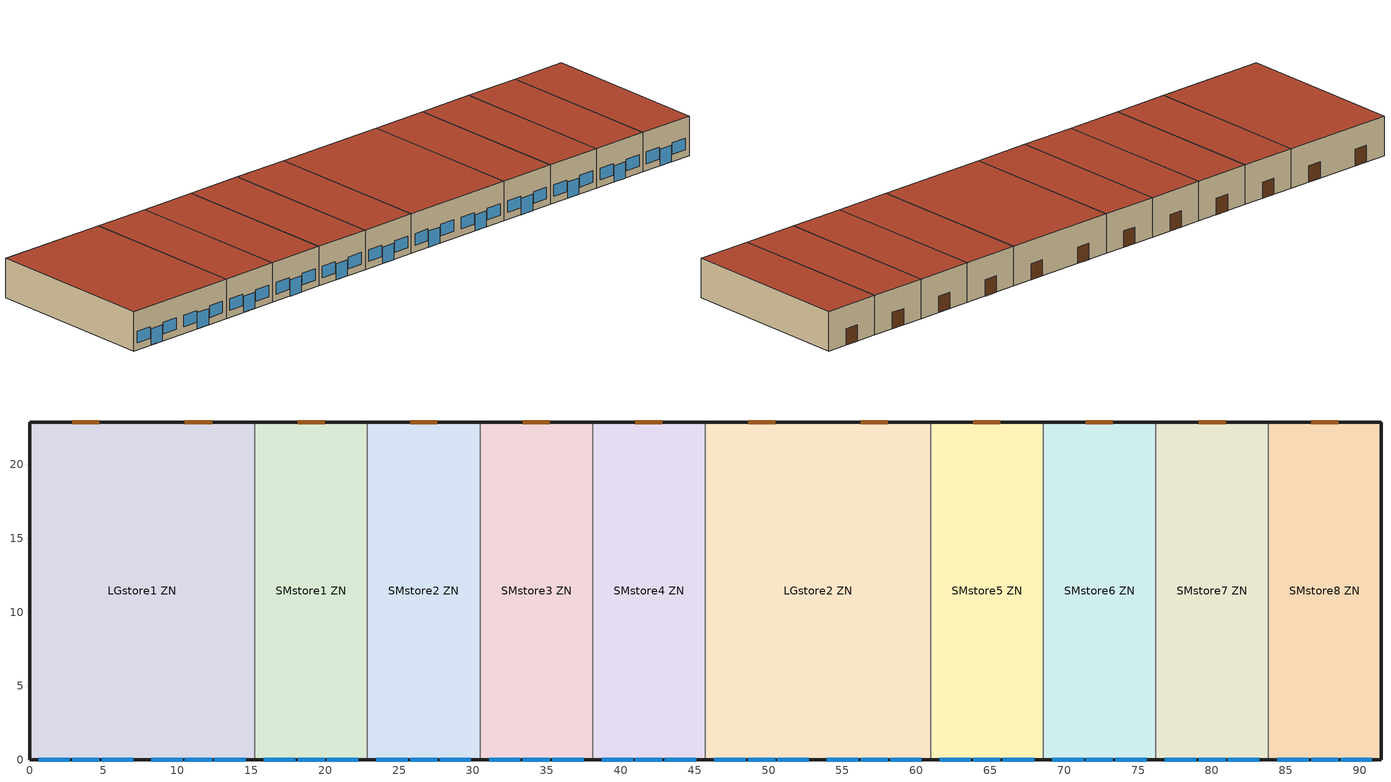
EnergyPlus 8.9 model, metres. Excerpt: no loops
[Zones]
LGstore1 ZN
 floor ground (Typical Insulated Carpeted 6in Slab Floor): 15.24,22.86 15.24,0 0,0 0,22.86 z0
 wall outside (Typical Insulated Steel Framed Exterior Wall R-11.9): 15.24,22.86 0,22.86 0,0 15.24,0 z0:5.18
 wall to SMstore1 ZN (Typical Interior Wall): 15.24,0 15.24,22.86 z0:5.18
 window (U 1.22 SHGC 0.25 Sgl Elec Ref Colored 6mm): 2.9,0 4.73,0 / 10.52,0 12.35,0 z0:2.13
 window (U 0.57 SHGC 0.49 Dbl Blue 6mm/6mm Air): 0.61,0 2.74,0 / 4.88,0 7.01,0 / 8.23,0 10.36,0 / 12.5,0 14.63,0 z0.91:2.43
 door (Typical Insulated Metal Door R-1.43): 4.73,22.86 2.9,22.86 / 12.35,22.86 10.52,22.86 z0:2.13
 roof outside (Typical IEAD Roof R-15.87): 15.24,0 15.24,22.86 0,22.86 0,0 z5.18
LGstore2 ZN
 floor ground (Typical Insulated Carpeted 6in Slab Floor): 60.96,22.86 60.96,0 45.72,0 45.72,22.86 z0
 wall outside (Typical Insulated Steel Framed Exterior Wall R-11.9): 45.72,0 60.96,0 / 60.96,22.86 45.72,22.86 z0:5.18
 wall to SMstore4 ZN (Typical Interior Wall): 45.72,22.86 45.72,0 z0:5.18
 wall to SMstore5 ZN (Typical Interior Wall): 60.96,0 60.96,22.86 z0:5.18
 window (U 1.22 SHGC 0.25 Sgl Elec Ref Colored 6mm): 48.62,0 50.44,0 / 56.24,0 58.06,0 z0:2.13
 window (U 0.57 SHGC 0.49 Dbl Blue 6mm/6mm Air): 46.33,0 48.46,0 / 50.6,0 52.73,0 / 53.95,0 56.08,0 / 58.22,0 60.35,0 z0.91:2.43
 door (Typical Insulated Metal Door R-1.43): 50.44,22.86 48.62,22.86 / 58.06,22.86 56.24,22.86 z0:2.13
 roof outside (Typical IEAD Roof R-15.87): 60.96,0 60.96,22.86 45.72,22.86 45.72,0 z5.18
SMstore1 ZN
 floor ground (Typical Insulated Carpeted 6in Slab Floor): 22.86,22.86 22.86,0 15.24,0 15.24,22.86 z0
 wall outside (Typical Insulated Steel Framed Exterior Wall R-11.9): 15.24,0 22.86,0 / 22.86,22.86 15.24,22.86 z0:5.18
 wall to SMstore2 ZN (Typical Interior Wall): 22.86,0 22.86,22.86 z0:5.18
 window (U 1.22 SHGC 0.25 Sgl Elec Ref Colored 6mm): 18.14,0 19.97,0 z0:2.13
 window (U 0.57 SHGC 0.49 Dbl Blue 6mm/6mm Air): 15.85,0 17.98,0 / 20.12,0 22.25,0 z0.91:2.43
 door (Typical Insulated Metal Door R-1.43): 19.97,22.86 18.14,22.86 z0:2.13
 roof outside (Typical IEAD Roof R-15.87): 22.86,0 22.86,22.86 15.24,22.86 15.24,0 z5.18
SMstore2 ZN
 floor ground (Typical Insulated Carpeted 6in Slab Floor): 30.48,22.86 30.48,0 22.86,0 22.86,22.86 z0
 wall outside (Typical Insulated Steel Framed Exterior Wall R-11.9): 22.86,0 30.48,0 / 30.48,22.86 22.86,22.86 z0:5.18
 wall to SMstore3 ZN (Typical Interior Wall): 30.48,0 30.48,22.86 z0:5.18
 window (U 1.22 SHGC 0.25 Sgl Elec Ref Colored 6mm): 25.76,0 27.58,0 z0:2.13
 window (U 0.57 SHGC 0.49 Dbl Blue 6mm/6mm Air): 23.47,0 25.6,0 / 27.74,0 29.87,0 z0.91:2.43
 door (Typical Insulated Metal Door R-1.43): 27.58,22.86 25.76,22.86 z0:2.13
 roof outside (Typical IEAD Roof R-15.87): 30.48,0 30.48,22.86 22.86,22.86 22.86,0 z5.18
SMstore3 ZN
 floor ground (Typical Insulated Carpeted 6in Slab Floor): 38.1,22.86 38.1,0 30.48,0 30.48,22.86 z0
 wall outside (Typical Insulated Steel Framed Exterior Wall R-11.9): 30.48,0 38.1,0 / 38.1,22.86 30.48,22.86 z0:5.18
 wall to SMstore4 ZN (Typical Interior Wall): 38.1,0 38.1,22.86 z0:5.18
 window (U 1.22 SHGC 0.25 Sgl Elec Ref Colored 6mm): 33.38,0 35.2,0 z0:2.13
 window (U 0.57 SHGC 0.49 Dbl Blue 6mm/6mm Air): 31.09,0 33.22,0 / 35.36,0 37.49,0 z0.91:2.43
 door (Typical Insulated Metal Door R-1.43): 35.2,22.86 33.38,22.86 z0:2.13
 roof outside (Typical IEAD Roof R-15.87): 38.1,0 38.1,22.86 30.48,22.86 30.48,0 z5.18
SMstore4 ZN
 floor ground (Typical Insulated Carpeted 6in Slab Floor): 45.72,22.86 45.72,0 38.1,0 38.1,22.86 z0
 wall outside (Typical Insulated Steel Framed Exterior Wall R-11.9): 38.1,0 45.72,0 / 45.72,22.86 38.1,22.86 z0:5.18
 window (U 1.22 SHGC 0.25 Sgl Elec Ref Colored 6mm): 41,0 42.82,0 z0:2.13
 window (U 0.57 SHGC 0.49 Dbl Blue 6mm/6mm Air): 38.71,0 40.84,0 / 42.98,0 45.11,0 z0.91:2.43
 door (Typical Insulated Metal Door R-1.43): 42.82,22.86 41,22.86 z0:2.13
 roof outside (Typical IEAD Roof R-15.87): 45.72,0 45.72,22.86 38.1,22.86 38.1,0 z5.18
SMstore5 ZN
 floor ground (Typical Insulated Carpeted 6in Slab Floor): 68.58,22.86 68.58,0 60.96,0 60.96,22.86 z0
 wall outside (Typical Insulated Steel Framed Exterior Wall R-11.9): 60.96,0 68.58,0 / 68.58,22.86 60.96,22.86 z0:5.18
 wall to SMstore6 ZN (Typical Interior Wall): 68.58,0 68.58,22.86 z0:5.18
 window (U 1.22 SHGC 0.25 Sgl Elec Ref Colored 6mm): 63.86,0 65.68,0 z0:2.13
 window (U 0.57 SHGC 0.49 Dbl Blue 6mm/6mm Air): 61.57,0 63.7,0 / 65.84,0 67.97,0 z0.91:2.43
 door (Typical Insulated Metal Door R-1.43): 65.68,22.86 63.86,22.86 z0:2.13
 roof outside (Typical IEAD Roof R-15.87): 68.58,0 68.58,22.86 60.96,22.86 60.96,0 z5.18
SMstore6 ZN
 floor ground (Typical Insulated Carpeted 6in Slab Floor): 76.2,22.86 76.2,0 68.58,0 68.58,22.86 z0
 wall outside (Typical Insulated Steel Framed Exterior Wall R-11.9): 68.58,0 76.2,0 / 76.2,22.86 68.58,22.86 z0:5.18
 wall to SMstore7 ZN (Typical Interior Wall): 76.2,0 76.2,22.86 z0:5.18
 window (U 1.22 SHGC 0.25 Sgl Elec Ref Colored 6mm): 71.48,0 73.3,0 z0:2.13
 window (U 0.57 SHGC 0.49 Dbl Blue 6mm/6mm Air): 69.19,0 71.32,0 / 73.46,0 75.59,0 z0.91:2.43
 door (Typical Insulated Metal Door R-1.43): 73.3,22.86 71.48,22.86 z0:2.13
 roof outside (Typical IEAD Roof R-15.87): 76.2,0 76.2,22.86 68.58,22.86 68.58,0 z5.18
SMstore7 ZN
 floor ground (Typical Insulated Carpeted 6in Slab Floor): 83.82,22.86 83.82,0 76.2,0 76.2,22.86 z0
 wall outside (Typical Insulated Steel Framed Exterior Wall R-11.9): 76.2,0 83.82,0 / 83.82,22.86 76.2,22.86 z0:5.18
 wall to SMstore8 ZN (Typical Interior Wall): 83.82,0 83.82,22.86 z0:5.18
 window (U 1.22 SHGC 0.25 Sgl Elec Ref Colored 6mm): 79.1,0 80.92,0 z0:2.13
 window (U 0.57 SHGC 0.49 Dbl Blue 6mm/6mm Air): 76.81,0 78.94,0 / 81.08,0 83.21,0 z0.91:2.43
 door (Typical Insulated Metal Door R-1.43): 80.92,22.86 79.1,22.86 z0:2.13
 roof outside (Typical IEAD Roof R-15.87): 83.82,0 83.82,22.86 76.2,22.86 76.2,0 z5.18
SMstore8 ZN
 floor ground (Typical Insulated Carpeted 6in Slab Floor): 91.44,22.86 91.44,0 83.82,0 83.82,22.86 z0
 wall outside (Typical Insulated Steel Framed Exterior Wall R-11.9): 83.82,0 91.44,0 91.44,22.86 83.82,22.86 z0:5.18
 window (U 1.22 SHGC 0.25 Sgl Elec Ref Colored 6mm): 86.72,0 88.54,0 z0:2.13
 window (U 0.57 SHGC 0.49 Dbl Blue 6mm/6mm Air): 84.43,0 86.56,0 / 88.7,0 90.83,0 z0.91:2.43
 door (Typical Insulated Metal Door R-1.43): 88.54,22.86 86.72,22.86 z0:2.13
 roof outside (Typical IEAD Roof R-15.87): 91.44,0 91.44,22.86 83.82,22.86 83.82,0 z5.18
[Building]
-RetailStripmall-ASHRAE 169-2006-5A created: 2018-07-10 14:14:17 -0400: Terrain=City
[Site:Location]
Chicago Ohare Intl Ap_IL_USA: Latitude {deg}=41.98; Longitude {deg}=-87.92; Time Zone {hr}=-6; Elevation {m}=201
[Site:GroundTemperature:BuildingSurface]
20.22, 20.19, 20.25, 20.4, 20.56, 22.91, 23.31, 23.37, 23.36, 21.02, 20.62, 20.37
[Site:WaterMainsTemperature]
Calculation Method=Correlation; Annual Average Outdoor Air Temperature {C}=9.925; Maximum Difference In Monthly Average Outdoor Air Temperatures {deltaC}=28.7
[SizingPeriod:DesignDay] Day of Month=21; Dry-Bulb Temperature Range Modifier Type=DefaultMultipliers; Humidity Condition Type=Wetbulb; Barometric Pressure {Pa}=98934; Rain Indicator=No; Snow Indicator=No; Daylight Saving Time Indicator=No
Name | Month | Day Type | Maximum Dry-Bulb Temperature {C} | Daily Dry-Bulb Temperature Range {deltaC} | Wetbulb or DewPoint at Maximum Dry-Bulb {C} | Wind Speed {m/s} | Wind Direction {deg} | Solar Model Indicator | ASHRAE Clear Sky Optical Depth for Beam Irradiance (taub) | ASHRAE Clear Sky Optical Depth for Diffuse Irradiance (taud) | Sky Clearness
Chicago Ohare Intl Ap Ann Clg .4% Condns DB=>MWB | 7 | SummerDesignDay | 33.3 | 10.5 | 23.7 | 5.2 | 230 | ASHRAETau | 0.455 | 2.05
Chicago Ohare Intl Ap Ann Htg 99.6% Condns DB | 1 | WinterDesignDay | -20 | 0 | -20 | 4.9 | 270 | ASHRAEClearSky |  |  | 0
[Material] Thermal Absorptance=0.9; Solar Absorptance=0.7
Name | Roughness | Thickness {m} | Conductivity {W/m-K} | Density {kg/m3} | Specific Heat {J/kg-K} | Visible Absorptance
25mm Stucco | Smooth | 0.0254 | 0.72 | 1856 | 840 | 0.7
5/8 in. Gypsum Board | MediumSmooth | 0.0159 | 0.16 | 800 | 1090 | 0.7
6 in. Normalweight Concrete Floor | MediumRough | 0.1524 | 2.31 | 2322 | 832 | 0.7
F08 Metal surface; Metal Roof Surface | Smooth | 0.0008 | 45.28 | 7824 | 500 | 0.7
G01 13mm gypsum board | Smooth | 0.0127 | 0.16 | 800 | 1090 | 0.5
Roof Membrane | VeryRough | 0.0095 | 0.16 | 1121.29 | 1460 | 0.7
Std Wood 6inch | MediumSmooth | 0.15 | 0.12 | 540 | 1210 | 0.7
[Material:NoMass] Roughness=Smooth; Thermal Absorptance=0.9; Solar Absorptance=0.7
Name | Thermal Resistance {m2-K/W} | Visible Absorptance
Typical Carpet Pad | 0.21648 | 0.8
Typical Insulation R-0.58 | 0.101875 | 0.7
Typical Insulation R-14.76 | 2.59864 | 0.7
Typical Insulation R-9.73 | 1.71283 | 0.7
[WindowMaterial:Gas]
AIR 6MM: Gas Type=Air; Thickness {m}=0.0063
[WindowMaterial:Glazing] Optical Data Type=SpectralAverage; Thickness {m}=0.006; Infrared Transmittance at Normal Incidence=0; Front Side Infrared Hemispherical Emissivity=0.84; Back Side Infrared Hemispherical Emissivity=0.84; Conductivity {W/m-K}=0.9; Dirt Correction Factor for Solar and Visible Transmittance=1; Solar Diffusing=No
Name | Solar Transmittance at Normal Incidence | Front Side Solar Reflectance at Normal Incidence | Back Side Solar Reflectance at Normal Incidence | Visible Transmittance at Normal Incidence | Front Side Visible Reflectance at Normal Incidence | Back Side Visible Reflectance at Normal Incidence
BLUE 6MM | 0.48 | 0.05 | 0.05 | 0.57 | 0.06 | 0.06
CLEAR 6MM | 0.775 | 0.071 | 0.071 | 0.881 | 0.08 | 0.08
ECREF-1 COLORED 6MM | 0.099 | 0.219 | 0.219 | 0.155 | 0.073 | 0.073
[Construction]
InteriorFurnishings: Std Wood 6inch
Typical IEAD Roof R-15.87: Roof Membrane, Typical Insulation R-14.76, Metal Roof Surface
Typical Insulated Carpeted 6in Slab Floor: 6 in. Normalweight Concrete Floor, Typical Carpet Pad
Typical Insulated Metal Door R-1.43: F08 Metal surface, Typical Insulation R-0.58
Typical Insulated Steel Framed Exterior Wall R-11.9: 25mm Stucco, 5/8 in. Gypsum Board, Typical Insulation R-9.73, 5/8 in. Gypsum Board
Typical Interior Wall: G01 13mm gypsum board, G01 13mm gypsum board
U 0.57 SHGC 0.49 Dbl Blue 6mm/6mm Air: BLUE 6MM, AIR 6MM, CLEAR 6MM
U 1.22 SHGC 0.25 Sgl Elec Ref Colored 6mm: ECREF-1 COLORED 6MM
[Zone] Part of Total Floor Area=Yes
LGstore1 ZN; LGstore2 ZN; SMstore1 ZN; SMstore2 ZN; SMstore3 ZN; SMstore4 ZN; SMstore5 ZN; SMstore6 ZN; SMstore7 ZN; SMstore8 ZN
[InternalMass] Construction=InteriorFurnishings
Name | Zone | Surface Area {m2}
LGstore1 Mass | LGstore1 ZN | 696.7728
LGstore2 Mass | LGstore2 ZN | 696.7728
SMstore1 Mass | SMstore1 ZN | 348.3864
SMstore2 Mass | SMstore2 ZN | 348.3864
SMstore3 Mass | SMstore3 ZN | 348.3864
SMstore4 Mass | SMstore4 ZN | 348.3864
SMstore5 Mass | SMstore5 ZN | 348.3864
SMstore6 Mass | SMstore6 ZN | 348.3864
SMstore7 Mass | SMstore7 ZN | 348.3864
SMstore8 Mass | SMstore8 ZN | 348.3864
[ZoneInfiltration:DesignFlowRate]
Name | Zone or ZoneList | Schedule | Design Flow Rate Calculation Method | Design Flow Rate {m3/s} | Flow per Exterior Surface Area {m3/s-m2} | Constant Term Coefficient | Temperature Term Coefficient | Velocity Term Coefficient | Velocity Squared Term Coefficient
LGstore1 Door Open Infiltration | LGstore1 ZN | RetailStripmall INFIL_Door_Opening_SCH | Flow/Zone | 0.388884
LGstore1 Infiltration | LGstore1 ZN | RetailStripmall Type1_Infil_SCH | Flow/ExteriorArea |  | 0.000453463 | 0 | 0 | 0.224 | 0
LGstore2 Door Open Infiltration | LGstore2 ZN | RetailStripmall INFIL_Door_Opening_SCH | Flow/Zone | 0.388884
LGstore2 Infiltration | LGstore2 ZN | RetailStripmall Type3_Infil_SCH | Flow/ExteriorArea |  | 0.000319729 | 0 | 0 | 0.224 | 0
SMstore1 Door Open Infiltration | SMstore1 ZN | RetailStripmall INFIL_Door_Opening_SCH | Flow/Zone | 0.222287
SMstore1 Infiltration | SMstore1 ZN | RetailStripmall Type1_Infil_SCH | Flow/ExteriorArea |  | 0.000319729 | 0 | 0 | 0.224 | 0
SMstore2 Door Open Infiltration | SMstore2 ZN | RetailStripmall INFIL_Door_Opening_SCH | Flow/Zone | 0.222287
SMstore2 Infiltration | SMstore2 ZN | RetailStripmall Type2_Infil_SCH | Flow/ExteriorArea |  | 0.000319729 | 0 | 0 | 0.224 | 0
SMstore3 Door Open Infiltration | SMstore3 ZN | RetailStripmall INFIL_Door_Opening_SCH | Flow/Zone | 0.222287
SMstore3 Infiltration | SMstore3 ZN | RetailStripmall Type2_Infil_SCH | Flow/ExteriorArea |  | 0.000319729 | 0 | 0 | 0.224 | 0
SMstore4 Door Open Infiltration | SMstore4 ZN | RetailStripmall INFIL_Door_Opening_SCH | Flow/Zone | 0.222287
SMstore4 Infiltration | SMstore4 ZN | RetailStripmall Type2_Infil_SCH | Flow/ExteriorArea |  | 0.000319729 | 0 | 0 | 0.224 | 0
SMstore5 Door Open Infiltration | SMstore5 ZN | RetailStripmall INFIL_Door_Opening_SCH | Flow/Zone | 0.222287
SMstore5 Infiltration | SMstore5 ZN | RetailStripmall Type3_Infil_SCH | Flow/ExteriorArea |  | 0.000319729 | 0 | 0 | 0.224 | 0
SMstore6 Door Open Infiltration | SMstore6 ZN | RetailStripmall INFIL_Door_Opening_SCH | Flow/Zone | 0.222287
SMstore6 Infiltration | SMstore6 ZN | RetailStripmall Type3_Infil_SCH | Flow/ExteriorArea |  | 0.000319729 | 0 | 0 | 0.224 | 0
SMstore7 Door Open Infiltration | SMstore7 ZN | RetailStripmall INFIL_Door_Opening_SCH | Flow/Zone | 0.222287
SMstore7 Infiltration | SMstore7 ZN | RetailStripmall Type3_Infil_SCH | Flow/ExteriorArea |  | 0.000319729 | 0 | 0 | 0.224 | 0
SMstore8 Door Open Infiltration | SMstore8 ZN | RetailStripmall INFIL_Door_Opening_SCH | Flow/Zone | 0.222287
SMstore8 Infiltration | SMstore8 ZN | RetailStripmall Type3_Infil_SCH | Flow/ExteriorArea |  | 0.000544576 | 0 | 0 | 0.224 | 0
[AvailabilityManager:NightCycle] Applicability Schedule=Always On Discrete; Fan Schedule=RetailStripmall Type1_FAN_SCH; Control Type=CycleOnAny; Thermostat Tolerance {deltaC}=1; Cycling Run Time Control Type=FixedRunTime; Cycling Run Time {s}=3600
Availability Manager Night Cycle 1; Availability Manager Night Cycle 6; Availability Manager Night Cycle 2; Availability Manager Night Cycle 3; Availability Manager Night Cycle 4; Availability Manager Night Cycle 5; Availability Manager Night Cycle 7; Availability Manager Night Cycle 8; Availability Manager Night Cycle 9; Availability Manager Night Cycle 10
[AvailabilityManager:Scheduled] Schedule=Always On Discrete
LGstore1 ZN PSZ-AC_1 OA Sys Availability Manager; LGstore2 ZN PSZ-AC_6 OA Sys Availability Manager; SMstore1 ZN PSZ-AC_2 OA Sys Availability Manager; SMstore2 ZN PSZ-AC_3 OA Sys Availability Manager; SMstore3 ZN PSZ-AC_4 OA Sys Availability Manager; SMstore4 ZN PSZ-AC_5 OA Sys Availability Manager; SMstore5 ZN PSZ-AC_7 OA Sys Availability Manager; SMstore6 ZN PSZ-AC_8 OA Sys Availability Manager; SMstore7 ZN PSZ-AC_9 OA Sys Availability Manager; SMstore8 ZN PSZ-AC_10 OA Sys Availability Manager
[Exterior:Lights]
NonDimming Exterior Lights Def: Schedule=RetailStripmall Exterior_Lgt_ALWAYS_ON; Design Level {W}=9153; Control Option=AstronomicalClock
[Schedule:Day:Interval]
RetailStripmall Type1_FAN_SCH Default; RetailStripmall Type1_FAN_SCH Default|SmrDsn|Mon|Tue|Wed|Thu Day; RetailStripmall Type1_FAN_SCH Summer Design Day: No, 08:00, 0, 24:00, 1
RetailStripmall Type1_FAN_SCH WntrDsn|Sat|Fri Day; RetailStripmall Type1_FAN_SCH Winter Design Day: No, 01:00, 1, 08:00, 0, 24:00, 1
RetailStripmall Exterior_Lgt_ALWAYS_ON Default; RetailStripmall Exterior_Lgt_ALWAYS_ON Summer Design Day; RetailStripmall Exterior_Lgt_ALWAYS_ON Winter Design Day: No, 24:00, 1
RetailStripmall INFIL_Door_Opening_SCH Default; RetailStripmall INFIL_Door_Opening_SCH Summer Design Day; RetailStripmall INFIL_Door_Opening_SCH Winter Design Day: No, 08:00, 0, 12:00, 0.144, 18:00, 1, 20:00, 0.144, 24:00, 0
RetailStripmall Type1_Infil_SCH Default; RetailStripmall Type1_Infil_SCH Default|SmrDsn|Mon|Tue|Wed|Thu Day; RetailStripmall Type1_Infil_SCH Summer Design Day: No, 08:00, 1, 24:00, 0.25
RetailStripmall Type1_Infil_SCH Winter Design Day; RetailStripmall Type1_Infil_SCH WntrDsn|Sat|Fri Day: No, 01:00, 0.25, 08:00, 1, 24:00, 0.25
RetailStripmall Type2_Infil_SCH Default: No, 08:00, 1, 18:00, 0.25, 24:00, 1
RetailStripmall Type2_Infil_SCH SmrDsn|Wkdy Day; RetailStripmall Type2_Infil_SCH Summer Design Day: No, 07:00, 1, 21:00, 0.25, 24:00, 1
RetailStripmall Type2_Infil_SCH Winter Design Day; RetailStripmall Type2_Infil_SCH WntrDsn|Sat Day: No, 07:00, 1, 19:00, 0.25, 24:00, 1
RetailStripmall Type3_Infil_SCH Default: No, 09:00, 1, 18:00, 0.25, 24:00, 1
RetailStripmall Type3_Infil_SCH SmrDsn|Wkdy Day; RetailStripmall Type3_Infil_SCH Summer Design Day: No, 08:00, 1, 21:00, 0.25, 24:00, 1
RetailStripmall Type3_Infil_SCH Winter Design Day; RetailStripmall Type3_Infil_SCH WntrDsn|Sat Day: No, 08:00, 1, 19:00, 0.25, 24:00, 1
[Schedule:Week:Daily]
RetailStripmall Type1_FAN_SCH Week Rule - Jan1-Dec31: RetailStripmall Type1_FAN_SCH Default, RetailStripmall Type1_FAN_SCH Default|SmrDsn|Mon|Tue|Wed|Thu Day, RetailStripmall Type1_FAN_SCH Default|SmrDsn|Mon|Tue|Wed|Thu Day, RetailStripmall Type1_FAN_SCH Default|SmrDsn|Mon|Tue|Wed|Thu Day, RetailStripmall Type1_FAN_SCH Default|SmrDsn|Mon|Tue|Wed|Thu Day, RetailStripmall Type1_FAN_SCH WntrDsn|Sat|Fri Day, RetailStripmall Type1_FAN_SCH WntrDsn|Sat|Fri Day, RetailStripmall Type1_FAN_SCH Default, RetailStripmall Type1_FAN_SCH Summer Design Day, RetailStripmall Type1_FAN_SCH Winter Design Day, RetailStripmall Type1_FAN_SCH Default, RetailStripmall Type1_FAN_SCH Default
RetailStripmall Exterior_Lgt_ALWAYS_ON Week Rule - Jan1-Dec31: RetailStripmall Exterior_Lgt_ALWAYS_ON Default, RetailStripmall Exterior_Lgt_ALWAYS_ON Default, RetailStripmall Exterior_Lgt_ALWAYS_ON Default, RetailStripmall Exterior_Lgt_ALWAYS_ON Default, RetailStripmall Exterior_Lgt_ALWAYS_ON Default, RetailStripmall Exterior_Lgt_ALWAYS_ON Default, RetailStripmall Exterior_Lgt_ALWAYS_ON Default, RetailStripmall Exterior_Lgt_ALWAYS_ON Default, RetailStripmall Exterior_Lgt_ALWAYS_ON Summer Design Day, RetailStripmall Exterior_Lgt_ALWAYS_ON Winter Design Day, RetailStripmall Exterior_Lgt_ALWAYS_ON Default, RetailStripmall Exterior_Lgt_ALWAYS_ON Default
RetailStripmall INFIL_Door_Opening_SCH Week Rule - Jan1-Dec31: RetailStripmall INFIL_Door_Opening_SCH Default, RetailStripmall INFIL_Door_Opening_SCH Default, RetailStripmall INFIL_Door_Opening_SCH Default, RetailStripmall INFIL_Door_Opening_SCH Default, RetailStripmall INFIL_Door_Opening_SCH Default, RetailStripmall INFIL_Door_Opening_SCH Default, RetailStripmall INFIL_Door_Opening_SCH Default, RetailStripmall INFIL_Door_Opening_SCH Default, RetailStripmall INFIL_Door_Opening_SCH Summer Design Day, RetailStripmall INFIL_Door_Opening_SCH Winter Design Day, RetailStripmall INFIL_Door_Opening_SCH Default, RetailStripmall INFIL_Door_Opening_SCH Default
RetailStripmall Type1_Infil_SCH Week Rule - Jan1-Dec31: RetailStripmall Type1_Infil_SCH Default, RetailStripmall Type1_Infil_SCH Default|SmrDsn|Mon|Tue|Wed|Thu Day, RetailStripmall Type1_Infil_SCH Default|SmrDsn|Mon|Tue|Wed|Thu Day, RetailStripmall Type1_Infil_SCH Default|SmrDsn|Mon|Tue|Wed|Thu Day, RetailStripmall Type1_Infil_SCH Default|SmrDsn|Mon|Tue|Wed|Thu Day, RetailStripmall Type1_Infil_SCH WntrDsn|Sat|Fri Day, RetailStripmall Type1_Infil_SCH WntrDsn|Sat|Fri Day, RetailStripmall Type1_Infil_SCH Default, RetailStripmall Type1_Infil_SCH Summer Design Day, RetailStripmall Type1_Infil_SCH Winter Design Day, RetailStripmall Type1_Infil_SCH Default, RetailStripmall Type1_Infil_SCH Default
RetailStripmall Type2_Infil_SCH Week Rule - Jan1-Dec31: RetailStripmall Type2_Infil_SCH Default, RetailStripmall Type2_Infil_SCH SmrDsn|Wkdy Day, RetailStripmall Type2_Infil_SCH SmrDsn|Wkdy Day, RetailStripmall Type2_Infil_SCH SmrDsn|Wkdy Day, RetailStripmall Type2_Infil_SCH SmrDsn|Wkdy Day, RetailStripmall Type2_Infil_SCH SmrDsn|Wkdy Day, RetailStripmall Type2_Infil_SCH WntrDsn|Sat Day, RetailStripmall Type2_Infil_SCH Default, RetailStripmall Type2_Infil_SCH Summer Design Day, RetailStripmall Type2_Infil_SCH Winter Design Day, RetailStripmall Type2_Infil_SCH Default, RetailStripmall Type2_Infil_SCH Default
RetailStripmall Type3_Infil_SCH Week Rule - Jan1-Dec31: RetailStripmall Type3_Infil_SCH Default, RetailStripmall Type3_Infil_SCH SmrDsn|Wkdy Day, RetailStripmall Type3_Infil_SCH SmrDsn|Wkdy Day, RetailStripmall Type3_Infil_SCH SmrDsn|Wkdy Day, RetailStripmall Type3_Infil_SCH SmrDsn|Wkdy Day, RetailStripmall Type3_Infil_SCH SmrDsn|Wkdy Day, RetailStripmall Type3_Infil_SCH WntrDsn|Sat Day, RetailStripmall Type3_Infil_SCH Default, RetailStripmall Type3_Infil_SCH Summer Design Day, RetailStripmall Type3_Infil_SCH Winter Design Day, RetailStripmall Type3_Infil_SCH Default, RetailStripmall Type3_Infil_SCH Default
[Schedule:Year]
RetailStripmall Type1_FAN_SCH: RetailStripmall Type1_FAN_SCH Week Rule - Jan1-Dec31, 1, 1, 12, 31
RetailStripmall Exterior_Lgt_ALWAYS_ON: RetailStripmall Exterior_Lgt_ALWAYS_ON Week Rule - Jan1-Dec31, 1, 1, 12, 31
RetailStripmall INFIL_Door_Opening_SCH: RetailStripmall INFIL_Door_Opening_SCH Week Rule - Jan1-Dec31, 1, 1, 12, 31
RetailStripmall Type1_Infil_SCH: RetailStripmall Type1_Infil_SCH Week Rule - Jan1-Dec31, 1, 1, 12, 31
RetailStripmall Type2_Infil_SCH: RetailStripmall Type2_Infil_SCH Week Rule - Jan1-Dec31, 1, 1, 12, 31
RetailStripmall Type3_Infil_SCH: RetailStripmall Type3_Infil_SCH Week Rule - Jan1-Dec31, 1, 1, 12, 31
[Schedule:Constant]
Always On Discrete: Hourly Value=1
